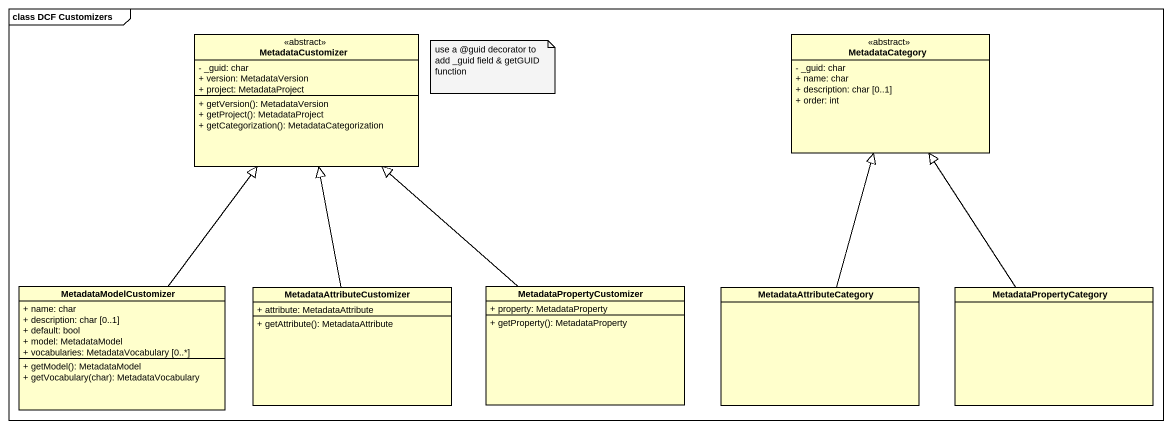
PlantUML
@startuml
mainframe class DCF Customizers
hide circle
hide empty members
skinparam classAttributeIconSize 0
class MetadataCustomizer <<abstract>> {
  - _guid: char
  + version: MetadataVersion
  + project: MetadataProject
  + getVersion(): MetadataVersion
  + getProject(): MetadataProject
  + getCategorization(): MetadataCategorization
}
class MetadataCategory <<abstract>> {
  - _guid: char
  + name: char
  + description: char [0..1]
  + order: int
}
class MetadataModelCustomizer {
  + name: char
  + description: char [0..1]
  + default: bool
  + model: MetadataModel
  + vocabularies: MetadataVocabulary [0..*]
  + getModel(): MetadataModel
  + getVocabulary(char): MetadataVocabulary
}
class MetadataAttributeCustomizer {
  + attribute: MetadataAttribute
  + getAttribute(): MetadataAttribute
}
class MetadataPropertyCustomizer {
  + property: MetadataProperty
  + getProperty(): MetadataProperty
}
class MetadataAttributeCategory
class MetadataPropertyCategory
MetadataModelCustomizer -up-|> MetadataCustomizer
MetadataAttributeCustomizer -up-|> MetadataCustomizer
MetadataPropertyCustomizer -up-|> MetadataCustomizer
MetadataAttributeCategory -up-|> MetadataCategory
MetadataPropertyCategory -up-|> MetadataCategory
note as N1
  use a @guid decorator to add _guid field & getGUID function
end note
@enduml
